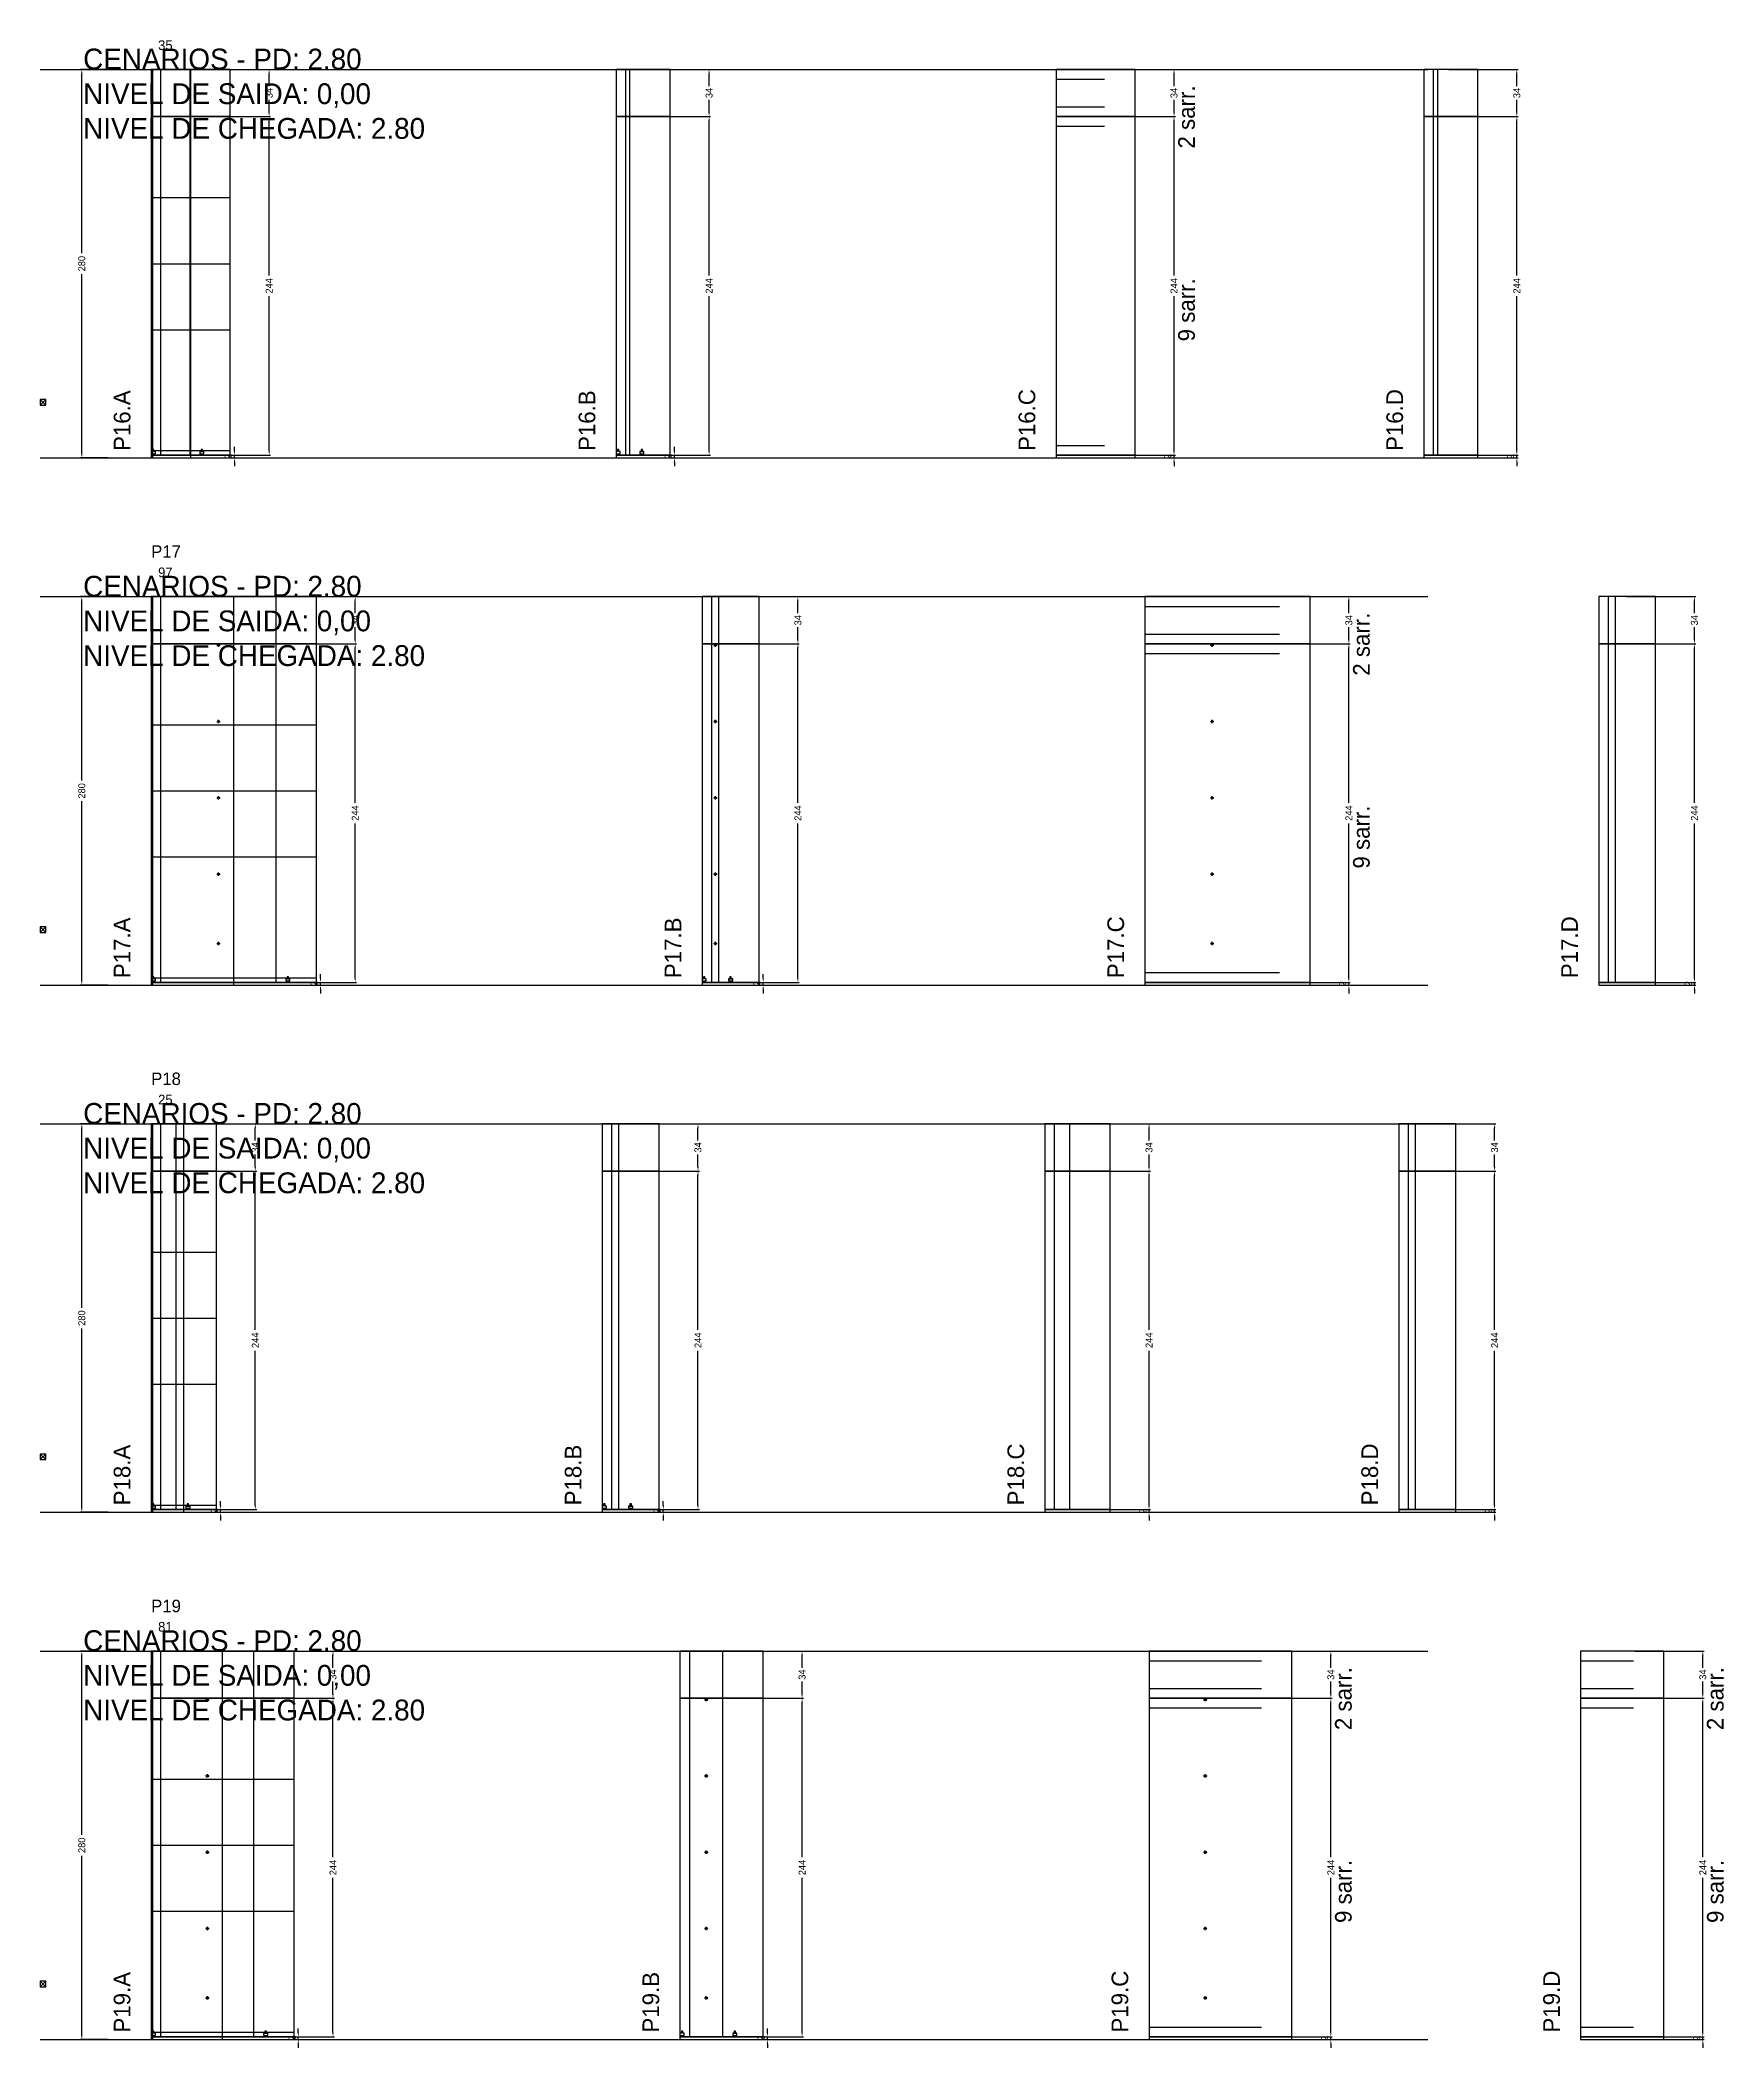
# Model space of a CAD drawing. Header units: centimetres. Extents: x -10500 to 4102, y -9886 to 295.
# Drawn here: x -7000 to -5787, y -7226 to -5779 of the extents above; entities that cross this region are included whole.
import ezdxf

# ---------------------------------------------------------------- set-up
doc = ezdxf.new("R2010")
doc.units = ezdxf.units.CM
doc.linetypes.add('DASHED', pattern=[2, -2])
for name, color, linetype in [('CHAPA', 140, 'Continuous'), ('COTA', 241, 'Continuous'), ('COTAS FURACAO', 16, 'Continuous'), ('Madeira', 30, 'Continuous'), ('MEIO_PONT', 160, 'Continuous'), ('NOMENCLATURA', 7, 'Continuous'), ('Nível', 160, 'Continuous'), ('Painéis', 200, 'Continuous'), ('Perfil Metálico', 150, 'Continuous'), ('SARR_2.2x7', 40, 'Continuous'), ('SARRAFO DE PRESSAO', 200, 'Continuous'), ('texto', 7, 'Continuous'), ('TEXTO_GERAL', 7, 'Continuous')]:
    doc.layers.add(name, color=color, linetype=linetype)
doc.dimstyles.new('PAINEL-NOVA', dxfattribs={"dimtxt": 5, "dimasz": 3, "dimexe": 1, "dimexo": 1, "dimgap": 1, "dimtad": 1, "dimcen": 2.5, "dimazin": 3, "dimtfac": 1, "dimtmove": 0, "dimatfit": 3})

# ---------------------------------------------------------------- blocks, each defined once
blk = doc.blocks.new('_CLOSEDFILLED')
at = {"color": 0, "linetype": 'BYBLOCK'}
blk.add_solid([(-1, 0.16), (0, 0), (-1, -0.16)], dxfattribs=at)
blk = doc.blocks.new('*D391')
for p, q in [((-6951, -5800), (-6971, -5800)), ((-6970, -5932.5), (-6970, -5803)), ((-6970, -6077), (-6970, -5947.5)), ((-6951, -6080), (-6971, -6080))]:
    blk.add_line(p, q)
at = {"layer": 'Defpoints'}
for p in [(-6950, -5800), (-6970, -6080), (-6950, -6080)]:
    blk.add_point(p, dxfattribs=at)
at = {"layer": 'COTA', "xscale": 3, "yscale": 3}
for p, rotation in [((-6970, -5800), 90), ((-6970, -6080), 270)]:
    blk.add_blockref('_CLOSEDFILLED', p, dxfattribs=dict(at, rotation=rotation))
at = {"layer": 'COTA', "insert": (-6970, -5940), "char_height": 5, "attachment_point": 5, "rotation": 90}
blk.add_mtext('280', dxfattribs=at)
blk = doc.blocks.new('MULDURA')
at = {"layer": 'Paineis'}
for p, q in [((0, 0), (4, 4)), ((4, 0), (0, 4))]:
    blk.add_line(p, q, dxfattribs=at)
blk.add_lwpolyline([(0, 0), (4, 0), (4, 4), (0, 4)], close=True, dxfattribs=at)
blk = doc.blocks.new('*D393')
for p, q in [((-6884, -5834), (-6834, -5834)), ((-6835, -5948.5), (-6835, -5837)), ((-6835, -6075), (-6835, -5963.5)), ((-6884, -6078), (-6834, -6078))]:
    blk.add_line(p, q)
at = {"layer": 'Defpoints'}
for p in [(-6885, -5834), (-6885, -6078), (-6835, -6078)]:
    blk.add_point(p, dxfattribs=at)
at = {"layer": 'COTA', "xscale": 3, "yscale": 3}
for p, rotation in [((-6835, -5834), 90), ((-6835, -6078), 270)]:
    blk.add_blockref('_CLOSEDFILLED', p, dxfattribs=dict(at, rotation=rotation))
at = {"layer": 'COTA', "insert": (-6835, -5956), "char_height": 5, "attachment_point": 5, "rotation": 90}
blk.add_mtext('244', dxfattribs=at)
blk = doc.blocks.new('*D394')
for p, q in [((-6884, -5800), (-6834, -5800)), ((-6835, -5812), (-6835, -5803)), ((-6835, -5831), (-6835, -5822)), ((-6884, -5834), (-6834, -5834))]:
    blk.add_line(p, q)
at = {"layer": 'Defpoints'}
for p in [(-6885, -5800), (-6885, -5834), (-6835, -5834)]:
    blk.add_point(p, dxfattribs=at)
at = {"layer": 'COTA', "xscale": 3, "yscale": 3}
for p, rotation in [((-6835, -5800), 90), ((-6835, -5834), 270)]:
    blk.add_blockref('_CLOSEDFILLED', p, dxfattribs=dict(at, rotation=rotation))
at = {"layer": 'COTA', "insert": (-6835, -5817), "char_height": 5, "attachment_point": 5, "rotation": 90}
blk.add_mtext('34', dxfattribs=at)
blk = doc.blocks.new('SLIPTEE')
at = {"layer": 'Paineis'}
blk.add_lwpolyline([(0, 0), (3, 0), (3, 1.5), (2, 1.5), (2, 3), (1, 3), (1, 1.5), (0, 1.5)], close=True, dxfattribs=at)
blk = doc.blocks.new('SLIPTDD')
at = {"layer": 'Paineis'}
blk.add_line((0, 1.5), (3, 1.5), dxfattribs=at)
blk.add_lwpolyline([(0, 0), (3, 0), (3, 1.5), (2, 1.5), (2, 3), (1, 3), (1, 1.5), (0, 1.5)], close=True, dxfattribs=at)
blk = doc.blocks.new('*D396')
for p, q in [((-6567, -5834), (-6517, -5834)), ((-6518, -5948.5), (-6518, -5837)), ((-6518, -6075), (-6518, -5963.5)), ((-6567, -6078), (-6517, -6078))]:
    blk.add_line(p, q)
at = {"layer": 'Defpoints'}
for p in [(-6568, -5834), (-6568, -6078), (-6518, -6078)]:
    blk.add_point(p, dxfattribs=at)
at = {"layer": 'COTA', "xscale": 3, "yscale": 3}
for p, rotation in [((-6518, -5834), 90), ((-6518, -6078), 270)]:
    blk.add_blockref('_CLOSEDFILLED', p, dxfattribs=dict(at, rotation=rotation))
at = {"layer": 'COTA', "insert": (-6518, -5956), "char_height": 5, "attachment_point": 5, "rotation": 90}
blk.add_mtext('244', dxfattribs=at)
blk = doc.blocks.new('*D397')
for p, q in [((-6567, -5800), (-6517, -5800)), ((-6518, -5812), (-6518, -5803)), ((-6518, -5831), (-6518, -5822)), ((-6567, -5834), (-6517, -5834))]:
    blk.add_line(p, q)
at = {"layer": 'Defpoints'}
for p in [(-6568, -5800), (-6568, -5834), (-6518, -5834)]:
    blk.add_point(p, dxfattribs=at)
at = {"layer": 'COTA', "xscale": 3, "yscale": 3}
for p, rotation in [((-6518, -5800), 90), ((-6518, -5834), 270)]:
    blk.add_blockref('_CLOSEDFILLED', p, dxfattribs=dict(at, rotation=rotation))
at = {"layer": 'COTA', "insert": (-6518, -5817), "char_height": 5, "attachment_point": 5, "rotation": 90}
blk.add_mtext('34', dxfattribs=at)
blk = doc.blocks.new('*D399')
for p, q in [((-6232, -5834), (-6182, -5834)), ((-6183, -5948.5), (-6183, -5837)), ((-6183, -6075), (-6183, -5963.5)), ((-6232, -6078), (-6182, -6078))]:
    blk.add_line(p, q)
at = {"layer": 'Defpoints'}
for p in [(-6233, -5834), (-6233, -6078), (-6183, -6078)]:
    blk.add_point(p, dxfattribs=at)
at = {"layer": 'COTA', "xscale": 3, "yscale": 3}
for p, rotation in [((-6183, -5834), 90), ((-6183, -6078), 270)]:
    blk.add_blockref('_CLOSEDFILLED', p, dxfattribs=dict(at, rotation=rotation))
at = {"layer": 'COTA', "insert": (-6183, -5956), "char_height": 5, "attachment_point": 5, "rotation": 90}
blk.add_mtext('244', dxfattribs=at)
blk = doc.blocks.new('*D400')
for p, q in [((-6232, -5800), (-6182, -5800)), ((-6183, -5812), (-6183, -5803)), ((-6183, -5831), (-6183, -5822)), ((-6232, -5834), (-6182, -5834))]:
    blk.add_line(p, q)
at = {"layer": 'Defpoints'}
for p in [(-6233, -5800), (-6233, -5834), (-6183, -5834)]:
    blk.add_point(p, dxfattribs=at)
at = {"layer": 'COTA', "xscale": 3, "yscale": 3}
for p, rotation in [((-6183, -5800), 90), ((-6183, -5834), 270)]:
    blk.add_blockref('_CLOSEDFILLED', p, dxfattribs=dict(at, rotation=rotation))
at = {"layer": 'COTA', "insert": (-6183, -5817), "char_height": 5, "attachment_point": 5, "rotation": 90}
blk.add_mtext('34', dxfattribs=at)
blk = doc.blocks.new('*D402')
for p, q in [((-5985, -5834), (-5935, -5834)), ((-5936, -5948.5), (-5936, -5837)), ((-5936, -6075), (-5936, -5963.5)), ((-5985, -6078), (-5935, -6078))]:
    blk.add_line(p, q)
at = {"layer": 'Defpoints'}
for p in [(-5986, -5834), (-5986, -6078), (-5936, -6078)]:
    blk.add_point(p, dxfattribs=at)
at = {"layer": 'COTA', "xscale": 3, "yscale": 3}
for p, rotation in [((-5936, -5834), 90), ((-5936, -6078), 270)]:
    blk.add_blockref('_CLOSEDFILLED', p, dxfattribs=dict(at, rotation=rotation))
at = {"layer": 'COTA', "insert": (-5936, -5956), "char_height": 5, "attachment_point": 5, "rotation": 90}
blk.add_mtext('244', dxfattribs=at)
blk = doc.blocks.new('*D403')
for p, q in [((-5985, -5800), (-5935, -5800)), ((-5936, -5812), (-5936, -5803)), ((-5936, -5831), (-5936, -5822)), ((-5985, -5834), (-5935, -5834))]:
    blk.add_line(p, q)
at = {"layer": 'Defpoints'}
for p in [(-5986, -5800), (-5986, -5834), (-5936, -5834)]:
    blk.add_point(p, dxfattribs=at)
at = {"layer": 'COTA', "xscale": 3, "yscale": 3}
for p, rotation in [((-5936, -5800), 90), ((-5936, -5834), 270)]:
    blk.add_blockref('_CLOSEDFILLED', p, dxfattribs=dict(at, rotation=rotation))
at = {"layer": 'COTA', "insert": (-5936, -5817), "char_height": 5, "attachment_point": 5, "rotation": 90}
blk.add_mtext('34', dxfattribs=at)
blk = doc.blocks.new('*D417')
for p, q in [((-6951, -6180), (-6971, -6180)), ((-6970, -6312.5), (-6970, -6183)), ((-6970, -6457), (-6970, -6327.5)), ((-6951, -6460), (-6971, -6460))]:
    blk.add_line(p, q)
at = {"layer": 'Defpoints'}
for p in [(-6950, -6180), (-6970, -6460), (-6950, -6460)]:
    blk.add_point(p, dxfattribs=at)
at = {"layer": 'COTA', "xscale": 3, "yscale": 3}
for p, rotation in [((-6970, -6180), 90), ((-6970, -6460), 270)]:
    blk.add_blockref('_CLOSEDFILLED', p, dxfattribs=dict(at, rotation=rotation))
at = {"layer": 'COTA', "insert": (-6970, -6320), "char_height": 5, "attachment_point": 5, "rotation": 90}
blk.add_mtext('280', dxfattribs=at)
blk = doc.blocks.new('*D419')
for p, q in [((-6822, -6214), (-6772, -6214)), ((-6773, -6328.5), (-6773, -6217)), ((-6773, -6455), (-6773, -6343.5)), ((-6822, -6458), (-6772, -6458))]:
    blk.add_line(p, q)
at = {"layer": 'Defpoints'}
for p in [(-6823, -6214), (-6823, -6458), (-6773, -6458)]:
    blk.add_point(p, dxfattribs=at)
at = {"layer": 'COTA', "xscale": 3, "yscale": 3}
for p, rotation in [((-6773, -6214), 90), ((-6773, -6458), 270)]:
    blk.add_blockref('_CLOSEDFILLED', p, dxfattribs=dict(at, rotation=rotation))
at = {"layer": 'COTA', "insert": (-6773, -6336), "char_height": 5, "attachment_point": 5, "rotation": 90}
blk.add_mtext('244', dxfattribs=at)
blk = doc.blocks.new('*D420')
for p, q in [((-6822, -6180), (-6772, -6180)), ((-6773, -6192), (-6773, -6183)), ((-6773, -6211), (-6773, -6202)), ((-6822, -6214), (-6772, -6214))]:
    blk.add_line(p, q)
at = {"layer": 'Defpoints'}
for p in [(-6823, -6180), (-6823, -6214), (-6773, -6214)]:
    blk.add_point(p, dxfattribs=at)
at = {"layer": 'COTA', "xscale": 3, "yscale": 3}
for p, rotation in [((-6773, -6180), 90), ((-6773, -6214), 270)]:
    blk.add_blockref('_CLOSEDFILLED', p, dxfattribs=dict(at, rotation=rotation))
at = {"layer": 'COTA', "insert": (-6773, -6197), "char_height": 5, "attachment_point": 5, "rotation": 90}
blk.add_mtext('34', dxfattribs=at)
blk = doc.blocks.new('furacao')
at = {"layer": 'COTAS FURACAO'}
for p, q in [((-1.2, 0), (1.2, 0)), ((0, -1.2), (0, 1.2))]:
    blk.add_line(p, q, dxfattribs=at)
blk.add_circle((0, 0), 0.8, dxfattribs=at)
blk = doc.blocks.new('*D422')
for p, q in [((-6503, -6214), (-6453, -6214)), ((-6454, -6328.5), (-6454, -6217)), ((-6454, -6455), (-6454, -6343.5)), ((-6503, -6458), (-6453, -6458))]:
    blk.add_line(p, q)
at = {"layer": 'Defpoints'}
for p in [(-6504, -6214), (-6504, -6458), (-6454, -6458)]:
    blk.add_point(p, dxfattribs=at)
at = {"layer": 'COTA', "xscale": 3, "yscale": 3}
for p, rotation in [((-6454, -6214), 90), ((-6454, -6458), 270)]:
    blk.add_blockref('_CLOSEDFILLED', p, dxfattribs=dict(at, rotation=rotation))
at = {"layer": 'COTA', "insert": (-6454, -6336), "char_height": 5, "attachment_point": 5, "rotation": 90}
blk.add_mtext('244', dxfattribs=at)
blk = doc.blocks.new('*D423')
for p, q in [((-6503, -6180), (-6453, -6180)), ((-6454, -6192), (-6454, -6183)), ((-6454, -6211), (-6454, -6202)), ((-6503, -6214), (-6453, -6214))]:
    blk.add_line(p, q)
at = {"layer": 'Defpoints'}
for p in [(-6504, -6180), (-6504, -6214), (-6454, -6214)]:
    blk.add_point(p, dxfattribs=at)
at = {"layer": 'COTA', "xscale": 3, "yscale": 3}
for p, rotation in [((-6454, -6180), 90), ((-6454, -6214), 270)]:
    blk.add_blockref('_CLOSEDFILLED', p, dxfattribs=dict(at, rotation=rotation))
at = {"layer": 'COTA', "insert": (-6454, -6197), "char_height": 5, "attachment_point": 5, "rotation": 90}
blk.add_mtext('34', dxfattribs=at)
blk = doc.blocks.new('*D425')
for p, q in [((-6106, -6214), (-6056, -6214)), ((-6057, -6328.5), (-6057, -6217)), ((-6057, -6455), (-6057, -6343.5)), ((-6106, -6458), (-6056, -6458))]:
    blk.add_line(p, q)
at = {"layer": 'Defpoints'}
for p in [(-6107, -6214), (-6107, -6458), (-6057, -6458)]:
    blk.add_point(p, dxfattribs=at)
at = {"layer": 'COTA', "xscale": 3, "yscale": 3}
for p, rotation in [((-6057, -6214), 90), ((-6057, -6458), 270)]:
    blk.add_blockref('_CLOSEDFILLED', p, dxfattribs=dict(at, rotation=rotation))
at = {"layer": 'COTA', "insert": (-6057, -6336), "char_height": 5, "attachment_point": 5, "rotation": 90}
blk.add_mtext('244', dxfattribs=at)
blk = doc.blocks.new('*D426')
for p, q in [((-6106, -6180), (-6056, -6180)), ((-6057, -6192), (-6057, -6183)), ((-6057, -6211), (-6057, -6202)), ((-6106, -6214), (-6056, -6214))]:
    blk.add_line(p, q)
at = {"layer": 'Defpoints'}
for p in [(-6107, -6180), (-6107, -6214), (-6057, -6214)]:
    blk.add_point(p, dxfattribs=at)
at = {"layer": 'COTA', "xscale": 3, "yscale": 3}
for p, rotation in [((-6057, -6180), 90), ((-6057, -6214), 270)]:
    blk.add_blockref('_CLOSEDFILLED', p, dxfattribs=dict(at, rotation=rotation))
at = {"layer": 'COTA', "insert": (-6057, -6197), "char_height": 5, "attachment_point": 5, "rotation": 90}
blk.add_mtext('34', dxfattribs=at)
blk = doc.blocks.new('*D428')
for p, q in [((-5857, -6214), (-5807, -6214)), ((-5808, -6328.5), (-5808, -6217)), ((-5808, -6455), (-5808, -6343.5)), ((-5857, -6458), (-5807, -6458))]:
    blk.add_line(p, q)
at = {"layer": 'Defpoints'}
for p in [(-5858, -6214), (-5858, -6458), (-5808, -6458)]:
    blk.add_point(p, dxfattribs=at)
at = {"layer": 'COTA', "xscale": 3, "yscale": 3}
for p, rotation in [((-5808, -6214), 90), ((-5808, -6458), 270)]:
    blk.add_blockref('_CLOSEDFILLED', p, dxfattribs=dict(at, rotation=rotation))
at = {"layer": 'COTA', "insert": (-5808, -6336), "char_height": 5, "attachment_point": 5, "rotation": 90}
blk.add_mtext('244', dxfattribs=at)
blk = doc.blocks.new('*D429')
for p, q in [((-5857, -6180), (-5807, -6180)), ((-5808, -6192), (-5808, -6183)), ((-5808, -6211), (-5808, -6202)), ((-5857, -6214), (-5807, -6214))]:
    blk.add_line(p, q)
at = {"layer": 'Defpoints'}
for p in [(-5858, -6180), (-5858, -6214), (-5808, -6214)]:
    blk.add_point(p, dxfattribs=at)
at = {"layer": 'COTA', "xscale": 3, "yscale": 3}
for p, rotation in [((-5808, -6180), 90), ((-5808, -6214), 270)]:
    blk.add_blockref('_CLOSEDFILLED', p, dxfattribs=dict(at, rotation=rotation))
at = {"layer": 'COTA', "insert": (-5808, -6197), "char_height": 5, "attachment_point": 5, "rotation": 90}
blk.add_mtext('34', dxfattribs=at)
blk = doc.blocks.new('*D443')
for p, q in [((-6951, -6560), (-6971, -6560)), ((-6970, -6692.5), (-6970, -6563)), ((-6970, -6837), (-6970, -6707.5)), ((-6951, -6840), (-6971, -6840))]:
    blk.add_line(p, q)
at = {"layer": 'Defpoints'}
for p in [(-6950, -6560), (-6970, -6840), (-6950, -6840)]:
    blk.add_point(p, dxfattribs=at)
at = {"layer": 'COTA', "xscale": 3, "yscale": 3}
for p, rotation in [((-6970, -6560), 90), ((-6970, -6840), 270)]:
    blk.add_blockref('_CLOSEDFILLED', p, dxfattribs=dict(at, rotation=rotation))
at = {"layer": 'COTA', "insert": (-6970, -6700), "char_height": 5, "attachment_point": 5, "rotation": 90}
blk.add_mtext('280', dxfattribs=at)
blk = doc.blocks.new('*D445')
for p, q in [((-6894, -6594), (-6844, -6594)), ((-6845, -6708.5), (-6845, -6597)), ((-6845, -6835), (-6845, -6723.5)), ((-6894, -6838), (-6844, -6838))]:
    blk.add_line(p, q)
at = {"layer": 'Defpoints'}
for p in [(-6895, -6594), (-6895, -6838), (-6845, -6838)]:
    blk.add_point(p, dxfattribs=at)
at = {"layer": 'COTA', "xscale": 3, "yscale": 3}
for p, rotation in [((-6845, -6594), 90), ((-6845, -6838), 270)]:
    blk.add_blockref('_CLOSEDFILLED', p, dxfattribs=dict(at, rotation=rotation))
at = {"layer": 'COTA', "insert": (-6845, -6716), "char_height": 5, "attachment_point": 5, "rotation": 90}
blk.add_mtext('244', dxfattribs=at)
blk = doc.blocks.new('*D446')
for p, q in [((-6894, -6560), (-6844, -6560)), ((-6845, -6572), (-6845, -6563)), ((-6845, -6591), (-6845, -6582)), ((-6894, -6594), (-6844, -6594))]:
    blk.add_line(p, q)
at = {"layer": 'Defpoints'}
for p in [(-6895, -6560), (-6895, -6594), (-6845, -6594)]:
    blk.add_point(p, dxfattribs=at)
at = {"layer": 'COTA', "xscale": 3, "yscale": 3}
for p, rotation in [((-6845, -6560), 90), ((-6845, -6594), 270)]:
    blk.add_blockref('_CLOSEDFILLED', p, dxfattribs=dict(at, rotation=rotation))
at = {"layer": 'COTA', "insert": (-6845, -6577), "char_height": 5, "attachment_point": 5, "rotation": 90}
blk.add_mtext('34', dxfattribs=at)
blk = doc.blocks.new('*D448')
for p, q in [((-6575, -6594), (-6525, -6594)), ((-6526, -6708.5), (-6526, -6597)), ((-6526, -6835), (-6526, -6723.5)), ((-6575, -6838), (-6525, -6838))]:
    blk.add_line(p, q)
at = {"layer": 'Defpoints'}
for p in [(-6576, -6594), (-6576, -6838), (-6526, -6838)]:
    blk.add_point(p, dxfattribs=at)
at = {"layer": 'COTA', "xscale": 3, "yscale": 3}
for p, rotation in [((-6526, -6594), 90), ((-6526, -6838), 270)]:
    blk.add_blockref('_CLOSEDFILLED', p, dxfattribs=dict(at, rotation=rotation))
at = {"layer": 'COTA', "insert": (-6526, -6716), "char_height": 5, "attachment_point": 5, "rotation": 90}
blk.add_mtext('244', dxfattribs=at)
blk = doc.blocks.new('*D449')
for p, q in [((-6575, -6560), (-6525, -6560)), ((-6526, -6572), (-6526, -6563)), ((-6526, -6591), (-6526, -6582)), ((-6575, -6594), (-6525, -6594))]:
    blk.add_line(p, q)
at = {"layer": 'Defpoints'}
for p in [(-6576, -6560), (-6576, -6594), (-6526, -6594)]:
    blk.add_point(p, dxfattribs=at)
at = {"layer": 'COTA', "xscale": 3, "yscale": 3}
for p, rotation in [((-6526, -6560), 90), ((-6526, -6594), 270)]:
    blk.add_blockref('_CLOSEDFILLED', p, dxfattribs=dict(at, rotation=rotation))
at = {"layer": 'COTA', "insert": (-6526, -6577), "char_height": 5, "attachment_point": 5, "rotation": 90}
blk.add_mtext('34', dxfattribs=at)
blk = doc.blocks.new('*D451')
for p, q in [((-6250, -6594), (-6200, -6594)), ((-6201, -6708.5), (-6201, -6597)), ((-6201, -6835), (-6201, -6723.5)), ((-6250, -6838), (-6200, -6838))]:
    blk.add_line(p, q)
at = {"layer": 'Defpoints'}
for p in [(-6251, -6594), (-6251, -6838), (-6201, -6838)]:
    blk.add_point(p, dxfattribs=at)
at = {"layer": 'COTA', "xscale": 3, "yscale": 3}
for p, rotation in [((-6201, -6594), 90), ((-6201, -6838), 270)]:
    blk.add_blockref('_CLOSEDFILLED', p, dxfattribs=dict(at, rotation=rotation))
at = {"layer": 'COTA', "insert": (-6201, -6716), "char_height": 5, "attachment_point": 5, "rotation": 90}
blk.add_mtext('244', dxfattribs=at)
blk = doc.blocks.new('*D452')
for p, q in [((-6250, -6560), (-6200, -6560)), ((-6201, -6572), (-6201, -6563)), ((-6201, -6591), (-6201, -6582)), ((-6250, -6594), (-6200, -6594))]:
    blk.add_line(p, q)
at = {"layer": 'Defpoints'}
for p in [(-6251, -6560), (-6251, -6594), (-6201, -6594)]:
    blk.add_point(p, dxfattribs=at)
at = {"layer": 'COTA', "xscale": 3, "yscale": 3}
for p, rotation in [((-6201, -6560), 90), ((-6201, -6594), 270)]:
    blk.add_blockref('_CLOSEDFILLED', p, dxfattribs=dict(at, rotation=rotation))
at = {"layer": 'COTA', "insert": (-6201, -6577), "char_height": 5, "attachment_point": 5, "rotation": 90}
blk.add_mtext('34', dxfattribs=at)
blk = doc.blocks.new('*D454')
for p, q in [((-6001, -6594), (-5951, -6594)), ((-5952, -6708.5), (-5952, -6597)), ((-5952, -6835), (-5952, -6723.5)), ((-6001, -6838), (-5951, -6838))]:
    blk.add_line(p, q)
at = {"layer": 'Defpoints'}
for p in [(-6002, -6594), (-6002, -6838), (-5952, -6838)]:
    blk.add_point(p, dxfattribs=at)
at = {"layer": 'COTA', "xscale": 3, "yscale": 3}
for p, rotation in [((-5952, -6594), 90), ((-5952, -6838), 270)]:
    blk.add_blockref('_CLOSEDFILLED', p, dxfattribs=dict(at, rotation=rotation))
at = {"layer": 'COTA', "insert": (-5952, -6716), "char_height": 5, "attachment_point": 5, "rotation": 90}
blk.add_mtext('244', dxfattribs=at)
blk = doc.blocks.new('*D455')
for p, q in [((-6001, -6560), (-5951, -6560)), ((-5952, -6572), (-5952, -6563)), ((-5952, -6591), (-5952, -6582)), ((-6001, -6594), (-5951, -6594))]:
    blk.add_line(p, q)
at = {"layer": 'Defpoints'}
for p in [(-6002, -6560), (-6002, -6594), (-5952, -6594)]:
    blk.add_point(p, dxfattribs=at)
at = {"layer": 'COTA', "xscale": 3, "yscale": 3}
for p, rotation in [((-5952, -6560), 90), ((-5952, -6594), 270)]:
    blk.add_blockref('_CLOSEDFILLED', p, dxfattribs=dict(at, rotation=rotation))
at = {"layer": 'COTA', "insert": (-5952, -6577), "char_height": 5, "attachment_point": 5, "rotation": 90}
blk.add_mtext('34', dxfattribs=at)
blk = doc.blocks.new('*D469')
for p, q in [((-6951, -6940), (-6971, -6940)), ((-6970, -7072.5), (-6970, -6943)), ((-6970, -7217), (-6970, -7087.5)), ((-6951, -7220), (-6971, -7220))]:
    blk.add_line(p, q)
at = {"layer": 'Defpoints'}
for p in [(-6950, -6940), (-6970, -7220), (-6950, -7220)]:
    blk.add_point(p, dxfattribs=at)
at = {"layer": 'COTA', "xscale": 3, "yscale": 3}
for p, rotation in [((-6970, -6940), 90), ((-6970, -7220), 270)]:
    blk.add_blockref('_CLOSEDFILLED', p, dxfattribs=dict(at, rotation=rotation))
at = {"layer": 'COTA', "insert": (-6970, -7080), "char_height": 5, "attachment_point": 5, "rotation": 90}
blk.add_mtext('280', dxfattribs=at)
blk = doc.blocks.new('*D471')
for p, q in [((-6838, -6974), (-6788, -6974)), ((-6789, -7088.5), (-6789, -6977)), ((-6789, -7215), (-6789, -7103.5)), ((-6838, -7218), (-6788, -7218))]:
    blk.add_line(p, q)
at = {"layer": 'Defpoints'}
for p in [(-6839, -6974), (-6839, -7218), (-6789, -7218)]:
    blk.add_point(p, dxfattribs=at)
at = {"layer": 'COTA', "xscale": 3, "yscale": 3}
for p, rotation in [((-6789, -6974), 90), ((-6789, -7218), 270)]:
    blk.add_blockref('_CLOSEDFILLED', p, dxfattribs=dict(at, rotation=rotation))
at = {"layer": 'COTA', "insert": (-6789, -7096), "char_height": 5, "attachment_point": 5, "rotation": 90}
blk.add_mtext('244', dxfattribs=at)
blk = doc.blocks.new('*D472')
for p, q in [((-6838, -6940), (-6788, -6940)), ((-6789, -6952), (-6789, -6943)), ((-6838, -6974), (-6788, -6974)), ((-6789, -6971), (-6789, -6962))]:
    blk.add_line(p, q)
at = {"layer": 'Defpoints'}
for p in [(-6839, -6940), (-6839, -6974), (-6789, -6974)]:
    blk.add_point(p, dxfattribs=at)
at = {"layer": 'COTA', "xscale": 3, "yscale": 3}
for p, rotation in [((-6789, -6940), 90), ((-6789, -6974), 270)]:
    blk.add_blockref('_CLOSEDFILLED', p, dxfattribs=dict(at, rotation=rotation))
at = {"layer": 'COTA', "insert": (-6789, -6957), "char_height": 5, "attachment_point": 5, "rotation": 90}
blk.add_mtext('34', dxfattribs=at)
blk = doc.blocks.new('*D474')
for p, q in [((-6500, -6974), (-6450, -6974)), ((-6451, -7088.5), (-6451, -6977)), ((-6451, -7215), (-6451, -7103.5)), ((-6500, -7218), (-6450, -7218))]:
    blk.add_line(p, q)
at = {"layer": 'Defpoints'}
for p in [(-6501, -6974), (-6501, -7218), (-6451, -7218)]:
    blk.add_point(p, dxfattribs=at)
at = {"layer": 'COTA', "xscale": 3, "yscale": 3}
for p, rotation in [((-6451, -6974), 90), ((-6451, -7218), 270)]:
    blk.add_blockref('_CLOSEDFILLED', p, dxfattribs=dict(at, rotation=rotation))
at = {"layer": 'COTA', "insert": (-6451, -7096), "char_height": 5, "attachment_point": 5, "rotation": 90}
blk.add_mtext('244', dxfattribs=at)
blk = doc.blocks.new('*D475')
for p, q in [((-6500, -6940), (-6450, -6940)), ((-6451, -6952), (-6451, -6943)), ((-6500, -6974), (-6450, -6974)), ((-6451, -6971), (-6451, -6962))]:
    blk.add_line(p, q)
at = {"layer": 'Defpoints'}
for p in [(-6501, -6940), (-6501, -6974), (-6451, -6974)]:
    blk.add_point(p, dxfattribs=at)
at = {"layer": 'COTA', "xscale": 3, "yscale": 3}
for p, rotation in [((-6451, -6940), 90), ((-6451, -6974), 270)]:
    blk.add_blockref('_CLOSEDFILLED', p, dxfattribs=dict(at, rotation=rotation))
at = {"layer": 'COTA', "insert": (-6451, -6957), "char_height": 5, "attachment_point": 5, "rotation": 90}
blk.add_mtext('34', dxfattribs=at)
blk = doc.blocks.new('*D477')
for p, q in [((-6119, -6974), (-6069, -6974)), ((-6070, -7088.5), (-6070, -6977)), ((-6070, -7215), (-6070, -7103.5)), ((-6119, -7218), (-6069, -7218))]:
    blk.add_line(p, q)
at = {"layer": 'Defpoints'}
for p in [(-6120, -6974), (-6120, -7218), (-6070, -7218)]:
    blk.add_point(p, dxfattribs=at)
at = {"layer": 'COTA', "xscale": 3, "yscale": 3}
for p, rotation in [((-6070, -6974), 90), ((-6070, -7218), 270)]:
    blk.add_blockref('_CLOSEDFILLED', p, dxfattribs=dict(at, rotation=rotation))
at = {"layer": 'COTA', "insert": (-6070, -7096), "char_height": 5, "attachment_point": 5, "rotation": 90}
blk.add_mtext('244', dxfattribs=at)
blk = doc.blocks.new('*D478')
for p, q in [((-6119, -6940), (-6069, -6940)), ((-6070, -6952), (-6070, -6943)), ((-6119, -6974), (-6069, -6974)), ((-6070, -6971), (-6070, -6962))]:
    blk.add_line(p, q)
at = {"layer": 'Defpoints'}
for p in [(-6120, -6940), (-6120, -6974), (-6070, -6974)]:
    blk.add_point(p, dxfattribs=at)
at = {"layer": 'COTA', "xscale": 3, "yscale": 3}
for p, rotation in [((-6070, -6940), 90), ((-6070, -6974), 270)]:
    blk.add_blockref('_CLOSEDFILLED', p, dxfattribs=dict(at, rotation=rotation))
at = {"layer": 'COTA', "insert": (-6070, -6957), "char_height": 5, "attachment_point": 5, "rotation": 90}
blk.add_mtext('34', dxfattribs=at)
blk = doc.blocks.new('*D480')
for p, q in [((-5851, -6974), (-5801, -6974)), ((-5802, -7088.5), (-5802, -6977)), ((-5802, -7215), (-5802, -7103.5)), ((-5851, -7218), (-5801, -7218))]:
    blk.add_line(p, q)
at = {"layer": 'Defpoints'}
for p in [(-5852, -6974), (-5852, -7218), (-5802, -7218)]:
    blk.add_point(p, dxfattribs=at)
at = {"layer": 'COTA', "xscale": 3, "yscale": 3}
for p, rotation in [((-5802, -6974), 90), ((-5802, -7218), 270)]:
    blk.add_blockref('_CLOSEDFILLED', p, dxfattribs=dict(at, rotation=rotation))
at = {"layer": 'COTA', "insert": (-5802, -7096), "char_height": 5, "attachment_point": 5, "rotation": 90}
blk.add_mtext('244', dxfattribs=at)
blk = doc.blocks.new('*D481')
for p, q in [((-5851, -6940), (-5801, -6940)), ((-5802, -6952), (-5802, -6943)), ((-5851, -6974), (-5801, -6974)), ((-5802, -6971), (-5802, -6962))]:
    blk.add_line(p, q)
at = {"layer": 'Defpoints'}
for p in [(-5852, -6940), (-5852, -6974), (-5802, -6974)]:
    blk.add_point(p, dxfattribs=at)
at = {"layer": 'COTA', "xscale": 3, "yscale": 3}
for p, rotation in [((-5802, -6940), 90), ((-5802, -6974), 270)]:
    blk.add_blockref('_CLOSEDFILLED', p, dxfattribs=dict(at, rotation=rotation))
at = {"layer": 'COTA', "insert": (-5802, -6957), "char_height": 5, "attachment_point": 5, "rotation": 90}
blk.add_mtext('34', dxfattribs=at)

msp = doc.modelspace()

# ---------------------------------------------------------------- linework, layer by layer
at = {"layer": 'CHAPA'}
for points in [[(-6920, -6080), (-6918.8, -6080), (-6918.8, -5800), (-6920, -5800)], [(-6920, -6460), (-6918.8, -6460), (-6918.8, -6180), (-6920, -6180)], [(-6920, -6840), (-6918.8, -6840), (-6918.8, -6560), (-6920, -6560)], [(-6920, -7220), (-6918.8, -7220), (-6918.8, -6940), (-6920, -6940)]]:
    msp.add_lwpolyline(points, close=True, dxfattribs=at)
at = {"layer": 'Madeira'}
for points in [[(-6920, -5892.4), (-6863, -5892.4)], [(-6920, -5987.6), (-6863, -5987.6)], [(-6920, -6272.4), (-6801, -6272.4)], [(-6920, -6367.6), (-6801, -6367.6)], [(-6920, -6652.4), (-6873, -6652.4)], [(-6920, -6747.6), (-6873, -6747.6)], [(-6920, -7032.4), (-6817, -7032.4)], [(-6920, -7127.6), (-6817, -7127.6)]]:
    msp.add_lwpolyline(points, dxfattribs=at)
at = {"layer": 'MEIO_PONT'}
for points in [[(-6920, -5940), (-6863, -5940)], [(-6920, -6320), (-6801, -6320)], [(-6920, -6700), (-6873, -6700)], [(-6920, -7080), (-6817, -7080)]]:
    msp.add_lwpolyline(points, dxfattribs=at)
at = {"layer": 'Nível', "linetype": 'DASHED'}
for points in [[(-7000, -5800), (-6000, -5800)], [(-7000, -6080), (-6000, -6080)], [(-7000, -6180), (-6000, -6180)], [(-7000, -6460), (-6000, -6460)], [(-7000, -6560), (-6000, -6560)], [(-7000, -6840), (-6000, -6840)], [(-7000, -6940), (-6000, -6940)], [(-7000, -7220), (-6000, -7220)]]:
    msp.add_lwpolyline(points, dxfattribs=at)
at = {"layer": 'Painéis'}
for points in [[(-6920, -5834), (-6863, -5834), (-6863, -5800), (-6920, -5800)], [(-6920, -6080), (-6863, -6080), (-6863, -5800), (-6920, -5800)], [(-6585, -5834), (-6546, -5834), (-6546, -5800), (-6585, -5800)], [(-6268, -5834), (-6211, -5834), (-6211, -5800), (-6268, -5800)], [(-6003, -5834), (-5964, -5834), (-5964, -5800), (-6003, -5800)], [(-6920, -6078), (-6863, -6078), (-6863, -5834), (-6920, -5834)], [(-6585, -6078), (-6546, -6078), (-6546, -5834), (-6585, -5834)], [(-6268, -6078), (-6211, -6078), (-6211, -5834), (-6268, -5834)], [(-6003, -6078), (-5964, -6078), (-5964, -5834), (-6003, -5834)], [(-6920, -6080), (-6863, -6080), (-6863, -6078), (-6920, -6078)], [(-6585, -6080), (-6546, -6080), (-6546, -6078), (-6585, -6078)], [(-6268, -6080), (-6211, -6080), (-6211, -6078), (-6268, -6078)], [(-6003, -6080), (-5964, -6080), (-5964, -6078), (-6003, -6078)], [(-6920, -6214), (-6801, -6214), (-6801, -6180), (-6920, -6180)], [(-6920, -6460), (-6801, -6460), (-6801, -6180), (-6920, -6180)], [(-6523, -6214), (-6482, -6214), (-6482, -6180), (-6523, -6180)], [(-6204, -6214), (-6085, -6214), (-6085, -6180), (-6204, -6180)], [(-5877, -6214), (-5836, -6214), (-5836, -6180), (-5877, -6180)], [(-6920, -6458), (-6801, -6458), (-6801, -6214), (-6920, -6214)], [(-6523, -6458), (-6482, -6458), (-6482, -6214), (-6523, -6214)], [(-6204, -6458), (-6085, -6458), (-6085, -6214), (-6204, -6214)], [(-5877, -6458), (-5836, -6458), (-5836, -6214), (-5877, -6214)], [(-6920, -6460), (-6801, -6460), (-6801, -6458), (-6920, -6458)], [(-6523, -6460), (-6482, -6460), (-6482, -6458), (-6523, -6458)], [(-6204, -6460), (-6085, -6460), (-6085, -6458), (-6204, -6458)], [(-5877, -6460), (-5836, -6460), (-5836, -6458), (-5877, -6458)], [(-6920, -6594), (-6873, -6594), (-6873, -6560), (-6920, -6560)], [(-6920, -6840), (-6873, -6840), (-6873, -6560), (-6920, -6560)], [(-6595, -6594), (-6554, -6594), (-6554, -6560), (-6595, -6560)], [(-6276, -6594), (-6229, -6594), (-6229, -6560), (-6276, -6560)], [(-6021, -6594), (-5980, -6594), (-5980, -6560), (-6021, -6560)], [(-6920, -6838), (-6873, -6838), (-6873, -6594), (-6920, -6594)], [(-6595, -6838), (-6554, -6838), (-6554, -6594), (-6595, -6594)], [(-6276, -6838), (-6229, -6838), (-6229, -6594), (-6276, -6594)], [(-6021, -6838), (-5980, -6838), (-5980, -6594), (-6021, -6594)], [(-6920, -6840), (-6873, -6840), (-6873, -6838), (-6920, -6838)], [(-6595, -6840), (-6554, -6840), (-6554, -6838), (-6595, -6838)], [(-6276, -6840), (-6229, -6840), (-6229, -6838), (-6276, -6838)], [(-6021, -6840), (-5980, -6840), (-5980, -6838), (-6021, -6838)], [(-6920, -6974), (-6817, -6974), (-6817, -6940), (-6920, -6940)], [(-6920, -7220), (-6817, -7220), (-6817, -6940), (-6920, -6940)], [(-6539, -6974), (-6479, -6974), (-6479, -6940), (-6539, -6940)], [(-6201, -6974), (-6098, -6974), (-6098, -6940), (-6201, -6940)], [(-5890, -6974), (-5830, -6974), (-5830, -6940), (-5890, -6940)], [(-6920, -7218), (-6817, -7218), (-6817, -6974), (-6920, -6974)], [(-6539, -7218), (-6479, -7218), (-6479, -6974), (-6539, -6974)], [(-6201, -7218), (-6098, -7218), (-6098, -6974), (-6201, -6974)], [(-5890, -7218), (-5830, -7218), (-5830, -6974), (-5890, -6974)], [(-6920, -7220), (-6817, -7220), (-6817, -7218), (-6920, -7218)], [(-6539, -7220), (-6479, -7220), (-6479, -7218), (-6539, -7218)], [(-6201, -7220), (-6098, -7220), (-6098, -7218), (-6201, -7218)], [(-5890, -7220), (-5830, -7220), (-5830, -7218), (-5890, -7218)]]:
    msp.add_lwpolyline(points, close=True, dxfattribs=at)
at = {"layer": 'Perfil Metálico'}
for p, q in [((-6891.5, -6080), (-6891.5, -5800)), ((-6860.5, -6460), (-6860.5, -6180)), ((-6896.5, -6840), (-6896.5, -6560)), ((-6868.5, -7220), (-6868.5, -6940))]:
    msp.add_line(p, q, dxfattribs=at)
at = {"layer": 'SARR_2.2x7'}
for points in [[(-6913, -5834), (-6913, -5800)], [(-6892, -5834), (-6892, -5800)], [(-6578, -5834), (-6578, -5800)], [(-6575, -5834), (-6575, -5800)], [(-5996, -5834), (-5996, -5800)], [(-5993, -5834), (-5993, -5800)], [(-6268, -5807), (-6233, -5807)], [(-6268, -5827), (-6233, -5827)], [(-6268, -5841), (-6233, -5841)], [(-6268, -6071), (-6233, -6071)], [(-6913, -6214), (-6913, -6180)], [(-6830, -6214), (-6830, -6180)], [(-6516, -6214), (-6516, -6180)], [(-6511, -6214), (-6511, -6180)], [(-6204, -6187), (-6107, -6187)], [(-5870, -6214), (-5870, -6180)], [(-5865, -6214), (-5865, -6180)], [(-6204, -6207), (-6107, -6207)], [(-6204, -6221), (-6107, -6221)], [(-6204, -6451), (-6107, -6451)], [(-6913, -6594), (-6913, -6560)], [(-6902, -6594), (-6902, -6560)], [(-6588, -6594), (-6588, -6560)], [(-6583, -6594), (-6583, -6560)], [(-6269, -6594), (-6269, -6560)], [(-6258, -6594), (-6258, -6560)], [(-6014, -6594), (-6014, -6560)], [(-6009, -6594), (-6009, -6560)], [(-6913, -6974), (-6913, -6940)], [(-6846, -6974), (-6846, -6940)], [(-6532, -6974), (-6532, -6940)], [(-6508, -6974), (-6508, -6940)], [(-6201, -6947), (-6120, -6947)], [(-5890, -6947), (-5852, -6947)], [(-6201, -6967), (-6120, -6967)], [(-5890, -6967), (-5852, -6967)], [(-6201, -6981), (-6120, -6981)], [(-5890, -6981), (-5852, -6981)], [(-6201, -7211), (-6120, -7211)], [(-5890, -7211), (-5852, -7211)]]:
    msp.add_lwpolyline(points, dxfattribs=at)
at = {"layer": 'SARR_2.2x7', "linetype": 'DASHED'}
for points in [[(-6913, -6078), (-6913, -5834)], [(-6892, -6078), (-6892, -5834)], [(-6578, -6078), (-6578, -5834)], [(-6575, -6078), (-6575, -5834)], [(-5996, -6078), (-5996, -5834)], [(-5993, -6078), (-5993, -5834)], [(-6913, -6458), (-6913, -6214)], [(-6830, -6458), (-6830, -6214)], [(-6516, -6458), (-6516, -6214)], [(-6511, -6458), (-6511, -6214)], [(-5870, -6458), (-5870, -6214)], [(-5865, -6458), (-5865, -6214)], [(-6913, -6838), (-6913, -6594)], [(-6902, -6838), (-6902, -6594)], [(-6588, -6838), (-6588, -6594)], [(-6583, -6838), (-6583, -6594)], [(-6269, -6838), (-6269, -6594)], [(-6258, -6838), (-6258, -6594)], [(-6014, -6838), (-6014, -6594)], [(-6009, -6838), (-6009, -6594)], [(-6913, -7218), (-6913, -6974)], [(-6846, -7218), (-6846, -6974)], [(-6532, -7218), (-6532, -6974)], [(-6508, -7218), (-6508, -6974)]]:
    msp.add_lwpolyline(points, dxfattribs=at)
at = {"layer": 'SARRAFO DE PRESSAO'}
for points in [[(-6920, -6080), (-6863, -6080), (-6863, -6075), (-6920, -6075)], [(-6920, -6460), (-6801, -6460), (-6801, -6455), (-6920, -6455)], [(-6920, -6840), (-6873, -6840), (-6873, -6835), (-6920, -6835)], [(-6920, -7220), (-6817, -7220), (-6817, -7215), (-6920, -7215)]]:
    msp.add_lwpolyline(points, close=True, dxfattribs=at)

# ---------------------------------------------------------------- block references
at = {"layer": 'COTA'}
for name, p in [('MULDURA', (-7000, -6042)), ('SLIPTEE', (-6920, -6077)), ('SLIPTDD', (-6885, -6077)), ('SLIPTEE', (-6585, -6077)), ('SLIPTDD', (-6568, -6077)), ('furacao', (-6871.5, -6215)), ('furacao', (-6513.5, -6215)), ('furacao', (-6155.5, -6215)), ('furacao', (-6871.5, -6270)), ('furacao', (-6513.5, -6270)), ('furacao', (-6155.5, -6270)), ('furacao', (-6871.5, -6325)), ('furacao', (-6513.5, -6325)), ('furacao', (-6155.5, -6325)), ('furacao', (-6871.5, -6380)), ('furacao', (-6513.5, -6380)), ('furacao', (-6155.5, -6380)), ('MULDURA', (-7000, -6422)), ('furacao', (-6871.5, -6430)), ('furacao', (-6513.5, -6430)), ('furacao', (-6155.5, -6430)), ('SLIPTEE', (-6920, -6457)), ('SLIPTDD', (-6823, -6457)), ('SLIPTEE', (-6523, -6457)), ('SLIPTDD', (-6504, -6457)), ('MULDURA', (-7000, -6802)), ('SLIPTEE', (-6920, -6837)), ('SLIPTDD', (-6895, -6837)), ('SLIPTEE', (-6595, -6837)), ('SLIPTDD', (-6576, -6837)), ('furacao', (-6879.5, -6975)), ('furacao', (-6520, -6975)), ('furacao', (-6160.5, -6975)), ('furacao', (-6879.5, -7030)), ('furacao', (-6520, -7030)), ('furacao', (-6160.5, -7030)), ('furacao', (-6879.5, -7085)), ('furacao', (-6520, -7085)), ('furacao', (-6160.5, -7085)), ('furacao', (-6879.5, -7140)), ('furacao', (-6520, -7140)), ('furacao', (-6160.5, -7140)), ('MULDURA', (-7000, -7182)), ('furacao', (-6879.5, -7190)), ('furacao', (-6520, -7190)), ('furacao', (-6160.5, -7190)), ('SLIPTEE', (-6920, -7217)), ('SLIPTDD', (-6839, -7217)), ('SLIPTEE', (-6539, -7217)), ('SLIPTDD', (-6501, -7217))]:
    msp.add_blockref(name, p, dxfattribs=at)

# ---------------------------------------------------------------- texts
at = {"layer": 'NOMENCLATURA'}
for s, p in [('CENARIOS - PD: 2.80', (-6969, -5800)), ('NIVEL DE SAIDA: 0,00', (-6969, -5825)), ('NIVEL DE CHEGADA: 2.80', (-6969, -5850)), ('CENARIOS - PD: 2.80', (-6969, -6180)), ('NIVEL DE SAIDA: 0,00', (-6969, -6205)), ('NIVEL DE CHEGADA: 2.80', (-6969, -6230)), ('CENARIOS - PD: 2.80', (-6969, -6560)), ('NIVEL DE SAIDA: 0,00', (-6969, -6585)), ('NIVEL DE CHEGADA: 2.80', (-6969, -6610)), ('CENARIOS - PD: 2.80', (-6969, -6940)), ('NIVEL DE SAIDA: 0,00', (-6969, -6965)), ('NIVEL DE CHEGADA: 2.80', (-6969, -6990))]:
    msp.add_text(s, height=15, dxfattribs=at).set_placement(p)
for s, p in [('2 sarr.', (-6168, -5857)), ('9 sarr.', (-6168, -5996)), ('P16.A', (-6935, -6075)), ('P16.B', (-6600, -6075)), ('P16.C', (-6283, -6075)), ('P16.D', (-6018, -6075)), ('2 sarr.', (-6042, -6237)), ('9 sarr.', (-6042, -6376)), ('P17.A', (-6935, -6455)), ('P17.B', (-6538, -6455)), ('P17.C', (-6219, -6455)), ('P17.D', (-5892, -6455)), ('P18.A', (-6935, -6835)), ('P18.B', (-6610, -6835)), ('P18.C', (-6291, -6835)), ('P18.D', (-6036, -6835)), ('2 sarr.', (-6055, -6997)), ('2 sarr.', (-5787, -6997)), ('9 sarr.', (-6055, -7136)), ('9 sarr.', (-5787, -7136)), ('P19.A', (-6935, -7215)), ('P19.B', (-6554, -7215)), ('P19.C', (-6216, -7215)), ('P19.D', (-5905, -7215))]:
    msp.add_text(s, height=12, rotation=90, dxfattribs=at).set_placement(p)
at = {"layer": 'texto'}
for s, p in [('35', (-6915, -5786)), ('97', (-6915, -6166)), ('25', (-6915, -6546)), ('81', (-6915, -6926))]:
    msp.add_text(s, height=7, dxfattribs=at).set_placement(p)
at = {"layer": 'TEXTO_GERAL'}
for s, p in [('P17', (-6920, -6152)), ('P18', (-6920, -6532)), ('P19', (-6920, -6912))]:
    msp.add_text(s, height=9, dxfattribs=at).set_placement(p)

# ---------------------------------------------------------------- dimensions: what is measured, and where the dimension line sits
at = {"layer": 'COTA'}
for base, p1, p2, picture, middle in [((-6970, -6080), (-6950, -6080), (-6950, -5800), '*D391', (-6970, -5940)), ((-6835, -5834), (-6885, -5834), (-6885, -5800), '*D394', (-6835, -5817)), ((-6518, -5834), (-6568, -5834), (-6568, -5800), '*D397', (-6518, -5817)), ((-6183, -5834), (-6233, -5834), (-6233, -5800), '*D400', (-6183, -5817)), ((-5936, -5834), (-5986, -5834), (-5986, -5800), '*D403', (-5936, -5817)), ((-6835, -6078), (-6885, -6078), (-6885, -5834), '*D393', (-6835, -5956)), ((-6518, -6078), (-6568, -6078), (-6568, -5834), '*D396', (-6518, -5956)), ((-6183, -6078), (-6233, -6078), (-6233, -5834), '*D399', (-6183, -5956)), ((-5936, -6078), (-5986, -6078), (-5986, -5834), '*D402', (-5936, -5956)), ((-6970, -6460), (-6950, -6460), (-6950, -6180), '*D417', (-6970, -6320)), ((-6773, -6214), (-6823, -6214), (-6823, -6180), '*D420', (-6773, -6197)), ((-6454, -6214), (-6504, -6214), (-6504, -6180), '*D423', (-6454, -6197)), ((-6057, -6214), (-6107, -6214), (-6107, -6180), '*D426', (-6057, -6197)), ((-5808, -6214), (-5858, -6214), (-5858, -6180), '*D429', (-5808, -6197)), ((-6773, -6458), (-6823, -6458), (-6823, -6214), '*D419', (-6773, -6336)), ((-6454, -6458), (-6504, -6458), (-6504, -6214), '*D422', (-6454, -6336)), ((-6057, -6458), (-6107, -6458), (-6107, -6214), '*D425', (-6057, -6336)), ((-5808, -6458), (-5858, -6458), (-5858, -6214), '*D428', (-5808, -6336)), ((-6970, -6840), (-6950, -6840), (-6950, -6560), '*D443', (-6970, -6700)), ((-6845, -6594), (-6895, -6594), (-6895, -6560), '*D446', (-6845, -6577)), ((-6526, -6594), (-6576, -6594), (-6576, -6560), '*D449', (-6526, -6577)), ((-6201, -6594), (-6251, -6594), (-6251, -6560), '*D452', (-6201, -6577)), ((-5952, -6594), (-6002, -6594), (-6002, -6560), '*D455', (-5952, -6577)), ((-6845, -6838), (-6895, -6838), (-6895, -6594), '*D445', (-6845, -6716)), ((-6526, -6838), (-6576, -6838), (-6576, -6594), '*D448', (-6526, -6716)), ((-6201, -6838), (-6251, -6838), (-6251, -6594), '*D451', (-6201, -6716)), ((-5952, -6838), (-6002, -6838), (-6002, -6594), '*D454', (-5952, -6716)), ((-6970, -7220), (-6950, -7220), (-6950, -6940), '*D469', (-6970, -7080)), ((-6789, -6974), (-6839, -6974), (-6839, -6940), '*D472', (-6789, -6957)), ((-6451, -6974), (-6501, -6974), (-6501, -6940), '*D475', (-6451, -6957)), ((-6070, -6974), (-6120, -6974), (-6120, -6940), '*D478', (-6070, -6957)), ((-5802, -6974), (-5852, -6974), (-5852, -6940), '*D481', (-5802, -6957)), ((-6789, -7218), (-6839, -7218), (-6839, -6974), '*D471', (-6789, -7096)), ((-6451, -7218), (-6501, -7218), (-6501, -6974), '*D474', (-6451, -7096)), ((-6070, -7218), (-6120, -7218), (-6120, -6974), '*D477', (-6070, -7096)), ((-5802, -7218), (-5852, -7218), (-5852, -6974), '*D480', (-5802, -7096))]:
    dim = msp.add_linear_dim(base=base, p1=p1, p2=p2, angle=90, dimstyle='PAINEL-NOVA', dxfattribs=at)
    dim.commit()
    dim.dimension.update_dxf_attribs({"geometry": picture, "text_midpoint": middle})
for base, p1, p2 in [((-6860, -6080), (-6885, -6080), (-6885, -6078)), ((-6543, -6080), (-6568, -6080), (-6568, -6078)), ((-6183, -6080), (-6233, -6080), (-6233, -6078)), ((-5936, -6080), (-5986, -6080), (-5986, -6078)), ((-6798, -6460), (-6823, -6460), (-6823, -6458)), ((-6479, -6460), (-6504, -6460), (-6504, -6458)), ((-6057, -6460), (-6107, -6460), (-6107, -6458)), ((-5808, -6460), (-5858, -6460), (-5858, -6458)), ((-6870, -6840), (-6895, -6840), (-6895, -6838)), ((-6551, -6840), (-6576, -6840), (-6576, -6838)), ((-6201, -6840), (-6251, -6840), (-6251, -6838)), ((-5952, -6840), (-6002, -6840), (-6002, -6838)), ((-6814, -7220), (-6839, -7220), (-6839, -7218)), ((-6476, -7220), (-6501, -7220), (-6501, -7218)), ((-6070, -7220), (-6120, -7220), (-6120, -7218)), ((-5802, -7220), (-5852, -7220), (-5852, -7218))]:
    msp.add_linear_dim(base=base, p1=p1, p2=p2, angle=90, dimstyle='PAINEL-NOVA', dxfattribs=at).render()

doc.saveas('drawing.dxf')
